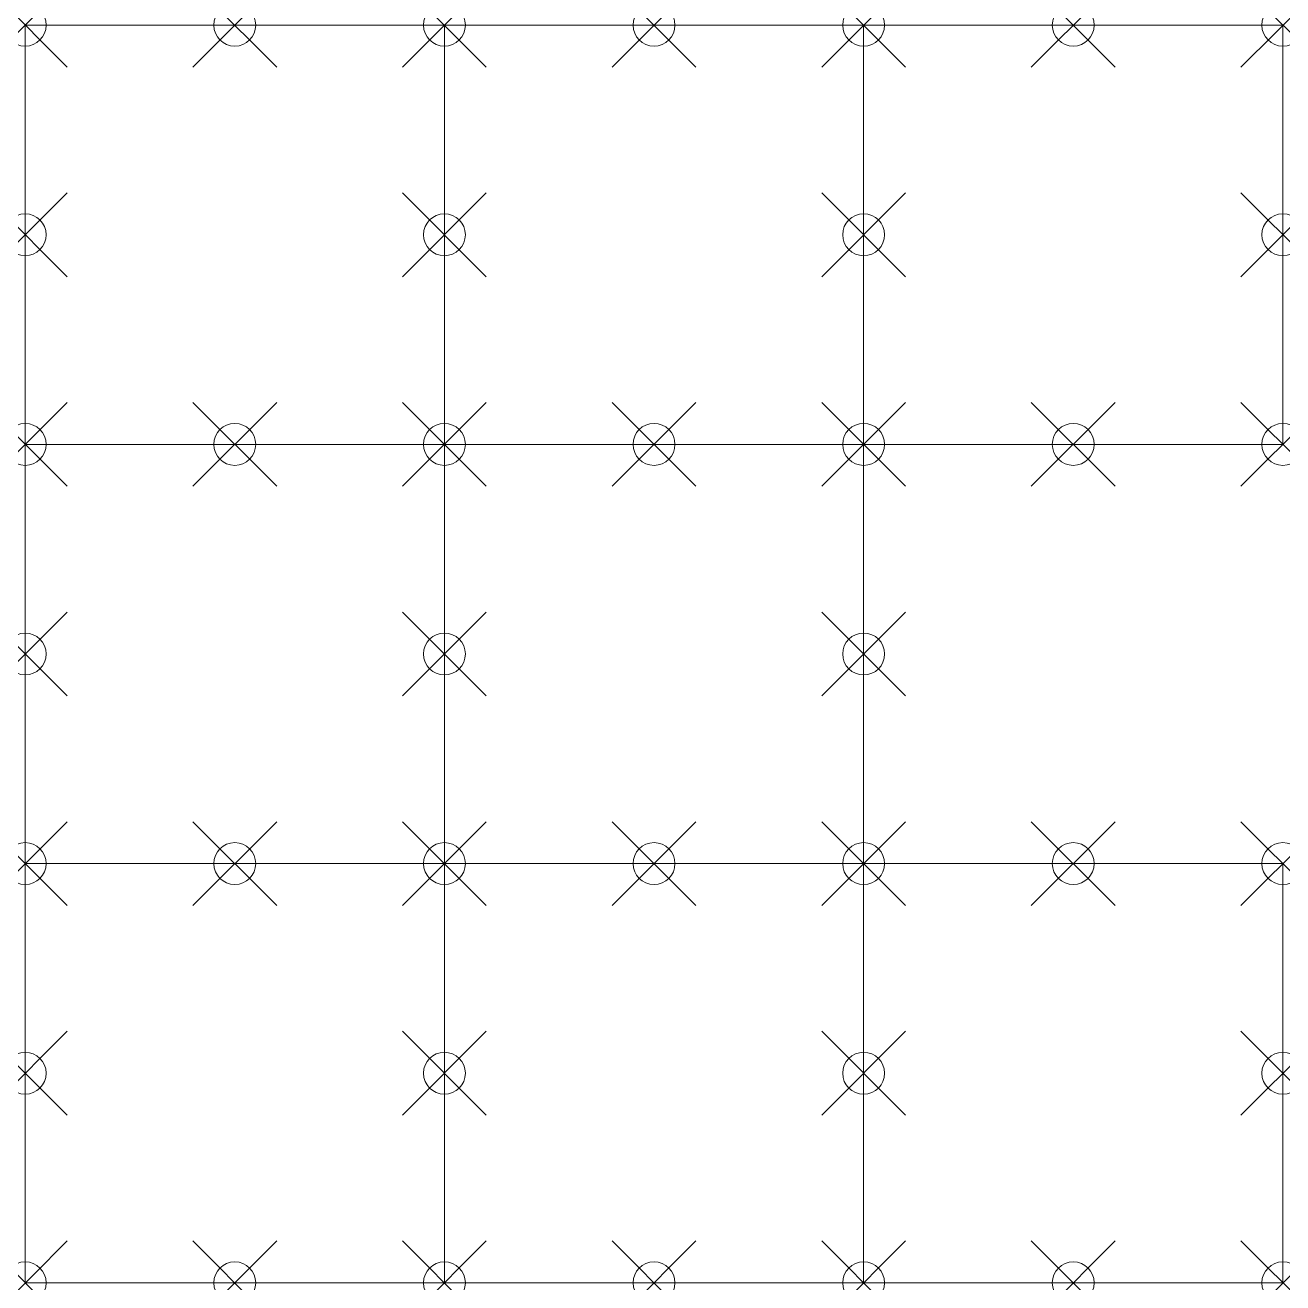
# Model space of a CAD drawing. Header units: metres. Extents: x 6576070.639 to 6576070.939, y 5593356.769 to 5593357.069.
import ezdxf

# ---------------------------------------------------------------- set-up
doc = ezdxf.new("R2010")
doc.units = ezdxf.units.M
doc.header["$MEASUREMENT"] = 0
doc.header["$PDMODE"] = 35
doc.header["$PDSIZE"] = 0.01
doc.layers.add('siatka_5x5cm', color=1, linetype='CONTINUOUS', lineweight=13)

msp = doc.modelspace()

# ---------------------------------------------------------------- linework, layer by layer
at = {"layer": 'siatka_5x5cm', "color": 1, "linetype": 'Continuous', "lineweight": 13}
for points in [[(6576070.63866, 5593357.0687, 0.011), (6576070.68866, 5593357.0687, 0.011), (6576070.73866, 5593357.0687, 0.011), (6576070.78866, 5593357.0687, 0.011), (6576070.83866, 5593357.0687, 0.012), (6576070.88866, 5593357.0687, 0.012), (6576070.93866, 5593357.0687, 0.013)], [(6576070.63866, 5593356.7687, 0.011), (6576070.63866, 5593356.8187, 0.011), (6576070.63866, 5593356.8687, 0.012), (6576070.63866, 5593356.9187, 0.01), (6576070.63866, 5593356.9687, 0.009), (6576070.63866, 5593357.0187, 0.01), (6576070.63866, 5593357.0687, 0.011)], [(6576070.73866, 5593356.7687, 0.011), (6576070.73866, 5593356.8187, 0.011), (6576070.73866, 5593356.8687, 0.011), (6576070.73866, 5593356.9187, 0.011), (6576070.73866, 5593356.9687, 0.012), (6576070.73866, 5593357.0187, 0.011), (6576070.73866, 5593357.0687, 0.011)], [(6576070.83866, 5593356.7687, 0.01), (6576070.83866, 5593356.8187, 0.011), (6576070.83866, 5593356.8687, 0.012), (6576070.83866, 5593356.9187, 0.012), (6576070.83866, 5593356.9687, 0.011), (6576070.83866, 5593357.0187, 0.012), (6576070.83866, 5593357.0687, 0.012)], [(6576070.93866, 5593356.9687, 0.012), (6576070.93866, 5593357.0187, 0.012), (6576070.93866, 5593357.0687, 0.013)], [(6576070.63866, 5593356.9687, 0.009), (6576070.68866, 5593356.9687, 0.011), (6576070.73866, 5593356.9687, 0.012), (6576070.78866, 5593356.9687, 0.012), (6576070.83866, 5593356.9687, 0.011), (6576070.88866, 5593356.9687, 0.012), (6576070.93866, 5593356.9687, 0.012)], [(6576070.63866, 5593356.8687, 0.012), (6576070.68866, 5593356.8687, 0.011), (6576070.73866, 5593356.8687, 0.011), (6576070.78866, 5593356.8687, 0.011), (6576070.83866, 5593356.8687, 0.012), (6576070.88866, 5593356.8687, 0.012), (6576070.93866, 5593356.8687, 0.012)], [(6576070.93866, 5593356.7687, 0.011), (6576070.93866, 5593356.8187, 0.011), (6576070.93866, 5593356.8687, 0.012)], [(6576070.63866, 5593356.7687, 0.011), (6576070.68866, 5593356.7687, 0.011), (6576070.73866, 5593356.7687, 0.011), (6576070.78866, 5593356.7687, 0.011), (6576070.83866, 5593356.7687, 0.01), (6576070.88866, 5593356.7687, 0.011), (6576070.93866, 5593356.7687, 0.011)]]:
    msp.add_polyline3d(points, dxfattribs=at)
at = {"layer": 'siatka_5x5cm'}
for p in [(6576070.63866, 5593357.0687, 0.011), (6576070.63866, 5593357.0687, 0.011), (6576070.68866, 5593357.0687, 0.011), (6576070.73866, 5593357.0687, 0.011), (6576070.73866, 5593357.0687, 0.011), (6576070.78866, 5593357.0687, 0.011), (6576070.83866, 5593357.0687, 0.012), (6576070.83866, 5593357.0687, 0.012), (6576070.88866, 5593357.0687, 0.012), (6576070.93866, 5593357.0687, 0.013), (6576070.93866, 5593357.0687, 0.013), (6576070.63866, 5593357.0187, 0.01), (6576070.73866, 5593357.0187, 0.011), (6576070.83866, 5593357.0187, 0.012), (6576070.93866, 5593357.0187, 0.012), (6576070.63866, 5593356.9687, 0.009), (6576070.63866, 5593356.9687, 0.009), (6576070.68866, 5593356.9687, 0.011), (6576070.73866, 5593356.9687, 0.012), (6576070.73866, 5593356.9687, 0.012), (6576070.78866, 5593356.9687, 0.012), (6576070.83866, 5593356.9687, 0.011), (6576070.83866, 5593356.9687, 0.011), (6576070.88866, 5593356.9687, 0.012), (6576070.93866, 5593356.9687, 0.012), (6576070.93866, 5593356.9687, 0.012), (6576070.63866, 5593356.9187, 0.01), (6576070.73866, 5593356.9187, 0.011), (6576070.83866, 5593356.9187, 0.012), (6576070.63866, 5593356.8687, 0.012), (6576070.63866, 5593356.8687, 0.012), (6576070.68866, 5593356.8687, 0.011), (6576070.73866, 5593356.8687, 0.011), (6576070.73866, 5593356.8687, 0.011), (6576070.78866, 5593356.8687, 0.011), (6576070.83866, 5593356.8687, 0.012), (6576070.83866, 5593356.8687, 0.012), (6576070.88866, 5593356.8687, 0.012), (6576070.93866, 5593356.8687, 0.012), (6576070.93866, 5593356.8687, 0.012), (6576070.63866, 5593356.8187, 0.011), (6576070.73866, 5593356.8187, 0.011), (6576070.83866, 5593356.8187, 0.011), (6576070.93866, 5593356.8187, 0.011), (6576070.63866, 5593356.7687, 0.011), (6576070.63866, 5593356.7687, 0.011), (6576070.68866, 5593356.7687, 0.011), (6576070.73866, 5593356.7687, 0.011), (6576070.73866, 5593356.7687, 0.011), (6576070.78866, 5593356.7687, 0.011), (6576070.83866, 5593356.7687, 0.01), (6576070.83866, 5593356.7687, 0.01), (6576070.88866, 5593356.7687, 0.011), (6576070.93866, 5593356.7687, 0.011), (6576070.93866, 5593356.7687, 0.011)]:
    msp.add_point(p, dxfattribs=at)

doc.saveas('drawing.dxf')
